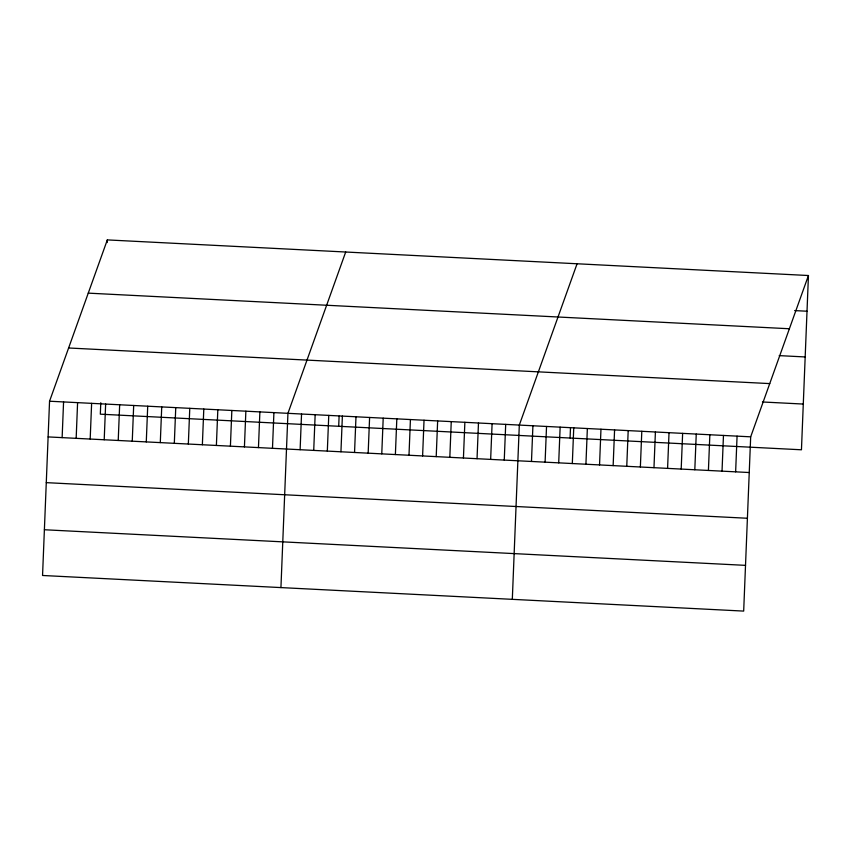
<?xml version="1.0" encoding="UTF-8"?>
<svg xmlns="http://www.w3.org/2000/svg" width="851" height="851" viewBox="0 0 851 851"><rect width="100%" height="100%" fill="white"/><g stroke="black" fill="none" stroke-linecap="round" stroke-linejoin="round"><path stroke-width="1.28" d="M49.549 401.215L42.55 575.478L743.678 611.092L750.678 436.829L808.45 275.522L107.322 239.908L49.549 401.215L750.678 436.829M62.134 437.627L63.57 401.927M76.164 438.339L77.59 402.64M90.185 439.052L91.621 403.353M100.78 402.736L100.322 414.171L801.451 449.785L808.45 275.522M107.215 242.556L107.322 239.908M104.205 439.765L105.641 404.065M118.225 440.478L119.661 404.778M132.256 441.19L133.681 405.491M146.276 441.903L147.712 406.204M160.296 442.616L161.733 406.916M174.317 443.328L175.753 407.629M188.337 444.041L189.773 408.342M202.368 444.754L203.793 409.054M216.388 445.467L217.824 409.767M230.408 446.179L231.844 410.48M244.428 446.892L245.865 411.193M258.459 447.605L259.885 411.905M272.48 448.317L273.916 412.618M280.936 587.584L287.936 413.331L345.697 252.024M300.116 449.722L301.541 414.022M313.721 450.402L315.157 414.714M327.327 451.094L328.763 415.405M338.698 426.277L339.113 416.118M340.943 451.785L342.379 416.096M354.548 452.477L355.984 416.788M368.164 453.168L369.6 417.469M381.769 453.86L383.205 418.16M395.385 454.551L396.821 418.852M408.991 455.242L410.427 419.543M422.607 455.934L424.032 420.234M436.212 456.625L437.648 420.926M449.828 457.317L451.253 421.617M463.433 458.008L464.869 422.309M477.039 458.7L478.475 423M490.655 459.391L492.091 423.692M504.26 460.083L505.696 424.383M512.313 599.338L519.312 425.075L577.074 263.767M531.481 461.465L532.917 425.766M545.097 462.157L546.533 426.457M558.703 462.848L560.139 427.149M570.074 438.031L570.489 427.872M572.319 463.54L573.744 427.84M585.924 464.231L587.36 428.532M599.54 464.923L600.966 429.223M613.145 465.614L614.582 429.915M626.762 466.305L628.187 430.606M640.367 466.997L641.803 431.297M653.972 467.688L655.408 431.989M667.588 468.38L669.024 432.68M681.194 469.071L682.63 433.372M694.81 469.763L696.246 434.063M708.415 470.454L709.851 434.755M722.031 471.146L723.467 435.446M735.636 471.837L737.072 436.137M794.643 310.594L807.014 311.221M88.249 293.138L789.388 328.752M779.197 355.622L805.184 356.952M68.612 347.985L769.751 383.599M762.453 401.98L803.291 404.055M48.113 436.914L749.252 472.528M46.284 482.645L747.412 518.259M44.39 529.747L745.519 565.362"/></g></svg>
